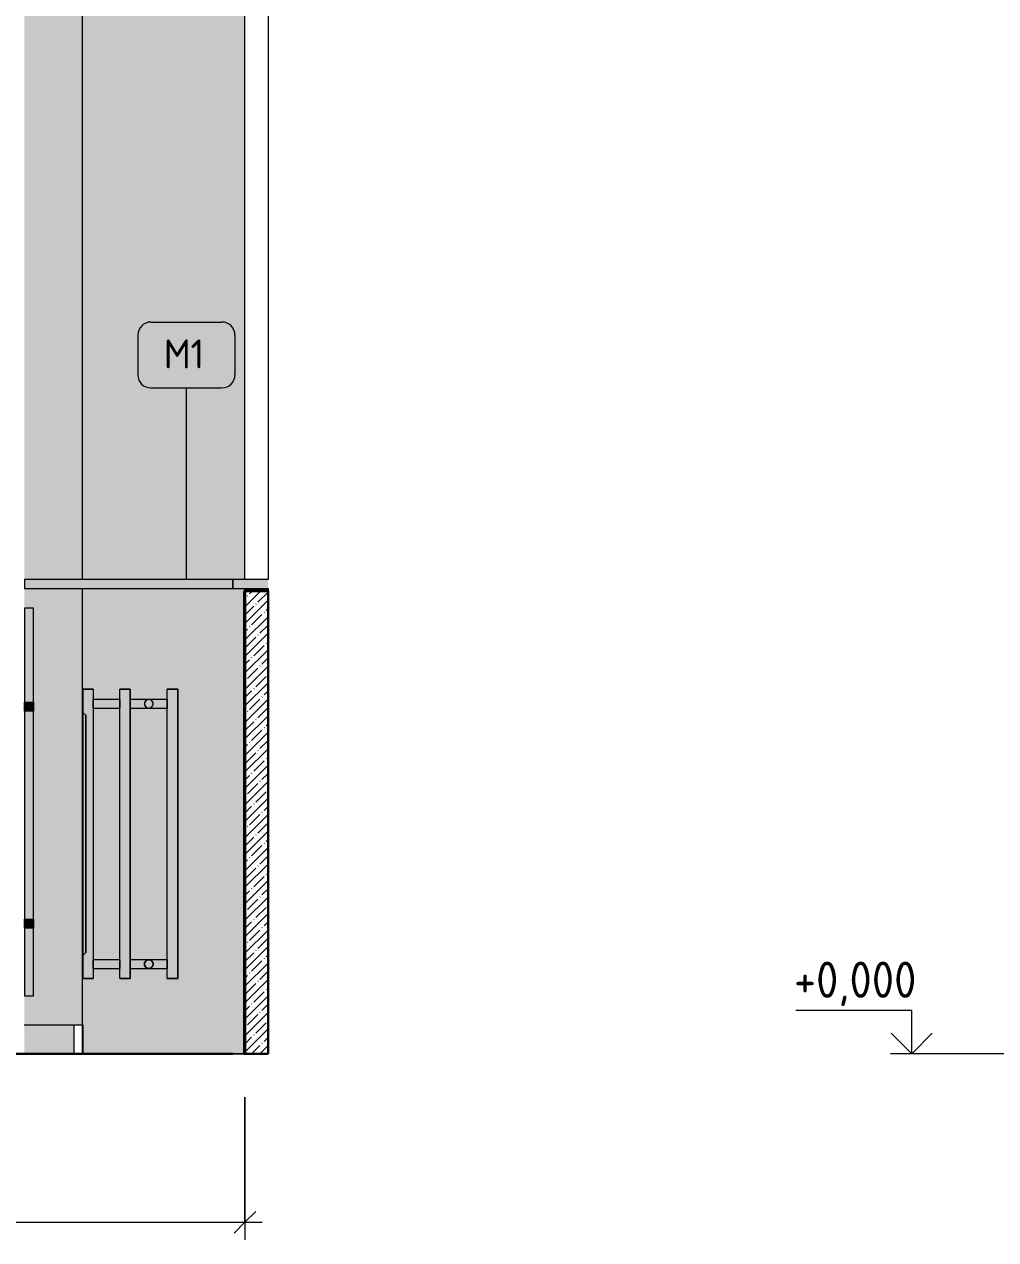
# Model space of a CAD drawing. Header units: millimetres. Extents: x 855 to 55293, y -2351 to 9447.
# Drawn here: x 36456 to 38134, y -321 to 1780 of the extents above; entities that cross this region are included whole.
import ezdxf

# ---------------------------------------------------------------- set-up
doc = ezdxf.new("R2010")
doc.units = ezdxf.units.MM
for name, color, linetype, lineweight in [('A-ANNO-DIMS', 7, 'Continuous', 9), ('A-ANNO-DIMS-25', 7, 'Continuous', 9), ('A-FLOR', 7, 'Continuous', 9), ('A-GENM', 7, 'Continuous', 9), ('A-WALL', 7, 'Continuous', 9), ('A-WALL-PATT', 7, 'Continuous', 9), ('G-ANNO-DIMS', 7, 'Continuous', 9), ('G-ANNO-DIMS-1', 7, 'Continuous', 20), ('I-WALL', 7, 'Continuous', 9), ('M-EQPM', 7, 'Continuous', 9), ('Знаки', 7, 'Continuous', 9), ('Знаки-1', 7, 'Continuous', 18), ('Марки для знаков', 7, 'Continuous', 9)]:
    doc.layers.add(name, color=color, linetype=linetype, lineweight=lineweight)
for name, color, linetype, lineweight, true_color in [('A-FLOR-FNSH-1', 7, 'Continuous', 30, 0x3c3c3c), ('A-WALL-4', 7, 'Continuous', 40, 0x3c3c3c), ('A-WALL-5', 7, 'Continuous', 30, 0x3c3c3c), ('A-WALL-FNSH-3', 7, 'Continuous', 30, 0x3c3c3c), ('I-WALL-1', 7, 'Continuous', 9, 0x787878)]:
    doc.layers.add(name, color=color, linetype=linetype, lineweight=lineweight, true_color=true_color)
doc.layers.add('M-EQPM-1', color=7, linetype='Continuous', lineweight=9, true_color=0xe6e6e6, transparency=0.7)
doc.styles.add('GOST Common_5', font='GOST_Common.ttf', dxfattribs={"height": 50})
doc.styles.add('ISOCPEUR_2', font='isocpeur.ttf', dxfattribs={"width": 0.9, "height": 62.5})
doc.dimstyles.new('ISO-2_5_0_9К_БОЛЬШОЙ_1', dxfattribs={"dimscale": 304.8, "dimtxt": 62.248823, "dimasz": 0.123031, "dimexe": 0.098425, "dimexo": 0.246063, "dimgap": 0, "dimtad": 1, "dimdec": 0, "dimrnd": 10, "dimzin": 0, "dimdsep": 46, "dimtxsty": 'ISOCPEUR_2', "dimblk1": 'OBLIQUE', "dimblk2": 'OBLIQUE', "dimsah": 1, "dimcen": 0.09, "dimdle": 0.098425, "dimazin": 0, "dimtfac": 1, "dimtdec": 4, "dimtix": 1, "dimtmove": 0, "dimatfit": 3, "dimfxl": 1, "dimtvp": 1, "dimtolj": 1, "dimtzin": 0, "dimarcsym": 2})

# ---------------------------------------------------------------- blocks, each defined once
blk = doc.blocks.new('Плинтус - Плинтус темный _ст_школа_-32859015-Развертка 1_10-2')
at = {"layer": 'A-GENM'}
h = blk.add_hatch(color=256, dxfattribs=at)
h.paths.add_polyline_path([(-7034, 0), (-6954, 0), (-6951.1, 50), (-7034, 50), (-7034, 7.8)])
h.paths.add_polyline_path([(-6591.2, 0), (-6591.2, 50), (-6746.9, 50), (-6744, 0), (-6634.6, 0)])
h.paths.add_polyline_path([(-435, 0), (-435, 50), (-521.2, 50), (-521.2, 0)])
for p, q in [((-521.2, 50), (-435, 50)), ((-435, 0), (-521.2, 0))]:
    blk.add_line(p, q, dxfattribs=at)
blk = doc.blocks.new('radiator_prado_classic_z_tip_30_po exemplyaru - Classic Z Тип 30-500-30677900-Развертка 1_10-2')
at = {"layer": 'M-EQPM-1'}
for points in [[(-420, 130), (-402, 130), (-402, 630), (-420, 630), (-420, 590), (-415, 585), (-415, 175), (-420, 170), (-420, 136.1)], [(-356, 130), (-338, 130), (-338, 630), (-356, 630), (-356, 136.1)], [(-274, 130), (-256, 130), (-256, 630), (-274, 630), (-274, 136.1)], [(-420, 170), (-415, 175), (-415, 585), (-420, 590), (-420, 181.6)], [(-300.6, 599.8), (-300.2, 600.3), (-300.6, 599.8)], [(-298.8, 603), (-298.7, 603.8), (-298.8, 603.1)], [(-300.6, 149.8), (-300.2, 150.3), (-300.6, 149.8)], [(-298.8, 153), (-298.7, 153.8), (-298.8, 153.1)]]:
    blk.add_hatch(color=256, dxfattribs=at).paths.add_polyline_path(points)
h = blk.add_hatch(color=256, dxfattribs=at)
h.paths.add_polyline_path([(-402, 605), (-356, 605), (-356, 612.5), (-402, 612.2), (-402, 606.1)])
h.paths.add_polyline_path([(-306, 612.5), (-338, 612.2), (-338, 605), (-313.5, 605), (-313, 607.6), (-312, 609.4), (-310.7, 610.8), (-309.4, 611.6), (-307.7, 612.3), (-307.4, 612.4)])
h.paths.add_polyline_path([(-290.4, 605), (-274, 605), (-274, 612.5), (-307.9, 612.2), (-309.9, 611.4), (-311.4, 610.1), (-312.6, 608.6), (-313.4, 606.1), (-313.2, 605), (-298, 605)])
h = blk.add_hatch(color=256, dxfattribs=at)
h.paths.add_polyline_path([(-298.8, 607), (-298.8, 607), (-298.8, 607)])
h.paths.add_polyline_path([(-299.5, 608.8), (-300.2, 609.7), (-299.5, 608.8)])
h = blk.add_hatch(color=256, dxfattribs=at)
h.paths.add_polyline_path([(-402, 597.5), (-356, 597.8), (-356, 605), (-402, 605), (-402, 597.8)])
h.paths.add_polyline_path([(-307.4, 597.5), (-274, 597.8), (-274, 605), (-338, 605), (-338, 597.5), (-307.9, 597.5)])
h.paths.add_polyline_path([(-313.2, 603), (-313.2, 603.1), (-313.2, 603.1)])
h.paths.add_polyline_path([(-311.4, 599.8), (-312, 600.6), (-311.4, 599.8)])
h = blk.add_hatch(color=256, dxfattribs=at)
h.paths.add_polyline_path([(-312.5, 158.8), (-312, 159.4), (-312.5, 158.8)])
h.paths.add_polyline_path([(-313.2, 157), (-313, 157.6), (-313.2, 157)])
h.paths.add_polyline_path([(-311.3, 155), (-274, 155), (-274, 162.5), (-338, 162.2), (-338, 155), (-311.8, 155)])
h.paths.add_polyline_path([(-402, 155), (-356, 155), (-356, 162.5), (-402, 162.2), (-402, 156.9)])
h = blk.add_hatch(color=256, dxfattribs=at)
h.paths.add_polyline_path([(-299.5, 151.2), (-300.2, 150.3), (-299.5, 151.2)])
h.paths.add_polyline_path([(-298.8, 153), (-298.8, 153), (-298.8, 153)])
h.paths.add_polyline_path([(-313.2, 147.5), (-274, 147.8), (-274, 155), (-338, 155), (-338, 147.5), (-317.6, 147.5)])
h.paths.add_polyline_path([(-372, 147.5), (-356, 147.8), (-356, 155), (-402, 155), (-402, 147.5), (-399.3, 147.5)])
h.paths.add_polyline_path([(-313.2, 153), (-313.2, 153.1), (-313.2, 153)])
h.paths.add_polyline_path([(-311.4, 149.8), (-312, 150.6), (-311.4, 149.8)])
h = blk.add_hatch(color=256, dxfattribs=at)
h.paths.add_polyline_path([(-298.8, 157), (-298.8, 157), (-298.8, 157)])
h.paths.add_polyline_path([(-299.5, 158.8), (-300.2, 159.7), (-299.5, 158.8)])
at = {"layer": 'M-EQPM'}
for p, q in [((-420, 630), (-402, 630)), ((-402, 630), (-420, 630)), ((-420, 130), (-420, 630)), ((-420, 630), (-420, 590)), ((-402, 630), (-402, 612.5)), ((-402, 630), (-402, 130)), ((-356, 612.5), (-402, 612.5)), ((-356, 612.5), (-402, 612.5)), ((-402, 612.5), (-402, 612.2)), ((-402, 605), (-402, 612.5)), ((-402, 612.5), (-402, 605)), ((-402, 611.5), (-402, 612.5)), ((-402, 612.2), (-402, 611.5)), ((-402, 612.2), (-402, 597.8)), ((-402, 611.5), (-402, 605)), ((-402, 610.3), (-402, 611.5)), ((-402, 605), (-402, 610.3)), ((-338, 630), (-356, 630)), ((-356, 630), (-338, 630)), ((-356, 612.5), (-356, 630)), ((-356, 130), (-356, 630)), ((-356, 612.5), (-356, 606.9)), ((-356, 605), (-356, 612.5)), ((-356, 612.5), (-356, 606.9)), ((-356, 605), (-356, 612.5)), ((-356, 597.8), (-356, 612.2)), ((-338, 612.5), (-338, 630)), ((-338, 630), (-338, 130)), ((-274, 612.5), (-338, 612.5)), ((-274, 612.5), (-338, 612.5)), ((-338, 608.8), (-338, 612.5)), ((-338, 612.5), (-338, 611.5)), ((-338, 605), (-338, 612.5)), ((-338, 612.5), (-338, 605)), ((-338, 597.8), (-338, 612.2)), ((-338, 611.5), (-338, 608.8)), ((-256, 630), (-274, 630)), ((-274, 630), (-256, 630)), ((-274, 612.5), (-274, 630)), ((-274, 130), (-274, 630)), ((-274, 612.5), (-274, 605)), ((-274, 605), (-274, 612.5)), ((-274, 612.5), (-274, 605)), ((-274, 605), (-274, 612.5)), ((-274, 597.8), (-274, 612.2)), ((-256, 130), (-256, 630)), ((-256, 630), (-256, 130)), ((-420, 170), (-420, 590)), ((-420, 590), (-420, 170)), ((-420, 170), (-420, 590)), ((-420, 590), (-420, 170)), ((-420, 170), (-420, 590)), ((-420, 590), (-420, 170)), ((-420, 170), (-420, 590)), ((-420, 590), (-420, 170)), ((-420, 170), (-420, 590)), ((-420, 590), (-420, 170)), ((-420, 170), (-420, 590)), ((-420, 590), (-420, 170)), ((-420, 170), (-420, 590)), ((-420, 590), (-420, 170)), ((-420, 170), (-420, 590)), ((-420, 590), (-420, 170)), ((-420, 170), (-420, 590)), ((-420, 590), (-420, 170)), ((-420, 170), (-420, 590)), ((-420, 590), (-420, 170)), ((-420, 170), (-420, 590)), ((-420, 590), (-420, 170)), ((-420, 170), (-420, 590)), ((-420, 590), (-420, 170)), ((-420, 170), (-420, 590)), ((-420, 590), (-420, 170)), ((-420, 170), (-420, 590)), ((-420, 590), (-420, 170)), ((-420, 590), (-420, 170)), ((-420, 590), (-415, 585)), ((-420, 590), (-415, 585)), ((-420, 590), (-415, 585)), ((-420, 590), (-415, 585)), ((-420, 590), (-415, 585)), ((-420, 590), (-415, 585)), ((-420, 590), (-415, 585)), ((-420, 590), (-415, 585)), ((-420, 590), (-415, 585)), ((-420, 590), (-415, 585)), ((-420, 590), (-415, 585)), ((-420, 590), (-415, 585)), ((-420, 590), (-415, 585)), ((-420, 590), (-415, 585)), ((-420, 590), (-415, 585)), ((-420, 590), (-415, 585)), ((-420, 590), (-415, 585)), ((-420, 590), (-415, 585)), ((-420, 590), (-415, 585)), ((-420, 590), (-415, 585)), ((-420, 590), (-415, 585)), ((-420, 590), (-415, 585)), ((-420, 590), (-415, 585)), ((-420, 590), (-415, 585)), ((-420, 590), (-415, 585)), ((-420, 590), (-415, 585)), ((-420, 590), (-415, 585)), ((-420, 590), (-415, 585)), ((-402, 605), (-402, 597.5)), ((-402, 597.5), (-402, 605)), ((-402, 605), (-402, 597.5)), ((-402, 597.5), (-402, 605)), ((-402, 597.5), (-356, 597.5)), ((-402, 597.5), (-356, 597.5)), ((-402, 597.5), (-402, 162.5)), ((-356, 606.9), (-356, 605)), ((-356, 606.9), (-356, 605)), ((-356, 605), (-356, 603.1)), ((-356, 597.5), (-356, 605)), ((-356, 605), (-356, 597.5)), ((-356, 597.5), (-356, 605)), ((-356, 603.1), (-356, 601.3)), ((-356, 601.3), (-356, 597.5)), ((-356, 162.5), (-356, 597.5)), ((-338, 605), (-338, 608.8)), ((-338, 608.8), (-338, 606.9)), ((-338, 606.9), (-338, 605)), ((-338, 597.8), (-338, 605)), ((-338, 605), (-338, 597.5)), ((-338, 597.5), (-338, 605)), ((-338, 605), (-338, 597.5)), ((-338, 597.5), (-338, 597.8)), ((-338, 597.5), (-274, 597.5)), ((-338, 597.5), (-274, 597.5)), ((-338, 162.5), (-338, 597.5)), ((-274, 605), (-274, 601.3)), ((-274, 597.5), (-274, 605)), ((-274, 605), (-274, 598.5)), ((-274, 603.1), (-274, 605)), ((-274, 597.5), (-274, 603.1)), ((-274, 601.3), (-274, 599.7)), ((-274, 599.7), (-274, 597.5)), ((-274, 598.5), (-274, 597.5)), ((-274, 162.5), (-274, 597.5)), ((-415, 175), (-415, 585)), ((-415, 585), (-415, 175)), ((-415, 175), (-415, 585)), ((-415, 585), (-415, 175)), ((-415, 175), (-415, 585)), ((-415, 585), (-415, 175)), ((-415, 175), (-415, 585)), ((-415, 585), (-415, 175)), ((-415, 175), (-415, 585)), ((-415, 585), (-415, 175)), ((-415, 175), (-415, 585)), ((-415, 585), (-415, 175)), ((-415, 175), (-415, 585)), ((-415, 585), (-415, 175)), ((-415, 585), (-415, 175)), ((-415, 175), (-415, 585)), ((-415, 585), (-415, 175)), ((-415, 175), (-415, 585)), ((-415, 585), (-415, 175)), ((-415, 175), (-415, 585)), ((-415, 585), (-415, 175)), ((-415, 175), (-415, 585)), ((-415, 585), (-415, 175)), ((-415, 175), (-415, 585)), ((-415, 585), (-415, 175)), ((-415, 585), (-415, 175)), ((-415, 175), (-415, 585)), ((-415, 585), (-415, 175)), ((-415, 175), (-420, 170)), ((-420, 170), (-415, 175)), ((-415, 175), (-420, 170)), ((-420, 170), (-415, 175)), ((-415, 175), (-420, 170)), ((-420, 170), (-415, 175)), ((-415, 175), (-420, 170)), ((-420, 170), (-415, 175)), ((-415, 175), (-420, 170)), ((-420, 170), (-415, 175)), ((-415, 175), (-420, 170)), ((-420, 170), (-415, 175)), ((-415, 175), (-420, 170)), ((-420, 170), (-415, 175)), ((-415, 175), (-420, 170)), ((-420, 170), (-415, 175)), ((-415, 175), (-420, 170)), ((-420, 170), (-415, 175)), ((-415, 175), (-420, 170)), ((-420, 170), (-415, 175)), ((-415, 175), (-420, 170)), ((-420, 170), (-415, 175)), ((-415, 175), (-420, 170)), ((-420, 170), (-415, 175)), ((-415, 175), (-420, 170)), ((-415, 175), (-420, 170)), ((-415, 175), (-420, 170)), ((-420, 170), (-415, 175)), ((-420, 170), (-420, 130)), ((-356, 162.5), (-402, 162.5)), ((-356, 162.5), (-402, 162.5)), ((-402, 162.5), (-402, 156.9)), ((-402, 155), (-402, 162.5)), ((-402, 162.5), (-402, 161.5)), ((-402, 155), (-402, 162.5)), ((-402, 162.2), (-402, 151.3)), ((-402, 161.5), (-402, 160.3)), ((-402, 160.3), (-402, 156.9)), ((-402, 156.9), (-402, 155)), ((-402, 156.9), (-402, 155)), ((-402, 155), (-402, 147.5)), ((-402, 147.8), (-402, 155)), ((-402, 155), (-402, 148.5)), ((-402, 147.5), (-402, 155)), ((-402, 151.2), (-402, 147.8)), ((-402, 148.5), (-402, 147.5)), ((-402, 147.5), (-402, 147.8)), ((-402, 147.5), (-356, 147.5)), ((-402, 147.5), (-356, 147.5)), ((-402, 147.5), (-402, 130)), ((-356, 162.5), (-356, 161.5)), ((-356, 155), (-356, 162.5)), ((-356, 162.5), (-356, 155)), ((-356, 155), (-356, 162.5)), ((-356, 151.3), (-356, 162.2)), ((-356, 161.5), (-356, 158.7)), ((-356, 158.7), (-356, 155)), ((-356, 155), (-356, 153.1)), ((-356, 151.2), (-356, 155)), ((-356, 155), (-356, 153.1)), ((-356, 147.5), (-356, 155)), ((-356, 153.1), (-356, 151.2)), ((-356, 153.1), (-356, 147.8)), ((-356, 151.2), (-356, 149.7)), ((-356, 149.7), (-356, 151.2)), ((-356, 147.8), (-356, 151.2)), ((-356, 149.7), (-356, 147.5)), ((-356, 147.5), (-356, 149.7)), ((-356, 147.8), (-356, 147.5)), ((-356, 130), (-356, 147.5)), ((-274, 162.5), (-338, 162.5)), ((-274, 162.5), (-338, 162.5)), ((-338, 155), (-338, 162.5)), ((-338, 162.5), (-338, 161.5)), ((-338, 160.3), (-338, 162.5)), ((-338, 162.5), (-338, 155)), ((-338, 151.3), (-338, 162.2)), ((-338, 161.5), (-338, 155)), ((-338, 155), (-338, 160.3)), ((-338, 147.5), (-338, 155)), ((-338, 155), (-338, 148.5)), ((-338, 148.5), (-338, 155)), ((-338, 155), (-338, 147.5)), ((-338, 147.8), (-338, 151.2)), ((-338, 148.5), (-338, 147.5)), ((-338, 147.8), (-338, 148.5)), ((-338, 147.5), (-338, 147.8)), ((-338, 147.5), (-274, 147.5)), ((-338, 147.5), (-274, 147.5)), ((-338, 130), (-338, 147.5)), ((-274, 162.5), (-274, 155)), ((-274, 155), (-274, 162.5)), ((-274, 162.5), (-274, 160.3)), ((-274, 155), (-274, 162.5)), ((-274, 151.3), (-274, 162.2)), ((-274, 160.3), (-274, 155)), ((-274, 155), (-274, 147.5)), ((-274, 147.5), (-274, 155)), ((-274, 155), (-274, 148.5)), ((-274, 147.5), (-274, 155)), ((-274, 147.8), (-274, 151.2)), ((-274, 148.5), (-274, 147.8)), ((-274, 147.8), (-274, 147.5)), ((-274, 130), (-274, 147.5)), ((-420, 130), (-402, 130)), ((-402, 130), (-420, 130)), ((-338, 130), (-356, 130)), ((-356, 130), (-338, 130)), ((-256, 130), (-274, 130)), ((-274, 130), (-256, 130))]:
    blk.add_line(p, q, dxfattribs=at)
for centre, start, end in [((-306, 605), 360, 180), ((-306, 605), 136.3815, 149.937), ((-306, 605), 121.696, 135), ((-306, 605), 117.2608, 120), ((-306, 605), 107.5091, 117.2608), ((-306, 605), 105, 107.5091), ((-306, 605), 72.4909, 105), ((-306, 605), 62.7392, 72.4909), ((-306, 605), 60, 62.7392), ((-306, 605), 45, 58.304), ((-306, 605), 30.063, 43.6185), ((-306, 605), 165, 180), ((-306, 605), 180, 360), ((-306, 605), 180, 195), ((-306, 605), 150, 164.5028), ((-306, 605), 195.4972, 210), ((-306, 605), 210.063, 223.6185), ((-306, 605), 225, 238.304), ((-306, 605), 240, 242.7392), ((-306, 605), 242.7392, 252.4909), ((-306, 605), 252.4909, 287.5091), ((-306, 605), 287.5091, 297.2608), ((-306, 605), 297.2608, 300), ((-306, 605), 301.696, 315), ((-306, 605), 316.3815, 329.937), ((-306, 605), 15.4972, 30), ((-306, 605), 330, 344.5028), ((-306, 605), 9.221, 15), ((-306, 605), 345, 360), ((-306, 605), 0, 8.2098), ((-306, 155), 90, 270), ((-306, 155), 165, 180), ((-306, 155), 180, 195), ((-306, 155), 150, 164.4979), ((-306, 155), 195.5021, 210), ((-306, 155), 136.379, 149.9349), ((-306, 155), 210.0651, 223.621), ((-306, 155), 121.6817, 135), ((-306, 155), 225, 238.3183), ((-306, 155), 117.2823, 120), ((-306, 155), 240, 242.7177), ((-306, 155), 107.4955, 117.2823), ((-306, 155), 242.7177, 252.5045), ((-306, 155), 105.0048, 107.4955), ((-306, 155), 252.5045, 254.9952), ((-306, 155), 90.0045, 103.4293), ((-306, 155), 256.5707, 269.9955), ((-306, 155), 75.0045, 90), ((-306, 155), 270, 90), ((-306, 155), 270, 284.9955), ((-306, 155), 74.2786, 75), ((-306, 155), 285, 287.521), ((-306, 155), 62.7601, 72.479), ((-306, 155), 287.521, 297.2399), ((-306, 155), 60.0048, 62.7601), ((-306, 155), 297.2399, 299.9952), ((-306, 155), 45.0056, 58.2921), ((-306, 155), 301.7079, 314.9944), ((-306, 155), 30.0651, 43.621), ((-306, 155), 316.379, 329.9349), ((-306, 155), 15.5021, 30), ((-306, 155), 330.2807, 344.4979), ((-306, 155), 330, 330.2807), ((-306, 155), 0, 15), ((-306, 155), 345, 360)]:
    blk.add_arc(centre, 7.5, start, end, dxfattribs=at)
for points in [[(-311.4, 610.2), (-311.5, 610.1), (-311.7, 609.8), (-312, 609.5), (-312.3, 609.1), (-312.4, 608.9), (-312.5, 608.8)], [(-311.4, 610.2), (-311.5, 610.1), (-311.7, 609.8), (-312, 609.5), (-312.3, 609.1), (-312.4, 608.9), (-312.5, 608.8)], [(-307.4, 612.4), (-307.9, 612.3), (-308.4, 612.1), (-308.9, 611.9)], [(-306, 612.5), (-306.5, 612.5), (-307, 612.5), (-307.4, 612.4)], [(-304.6, 612.4), (-305, 612.5), (-305.5, 612.5), (-306, 612.5)], [(-303.1, 611.9), (-303.6, 612.1), (-304.1, 612.3), (-304.6, 612.4)], [(-299.5, 608.8), (-299.6, 608.9), (-299.7, 609.1), (-300, 609.5), (-300.3, 609.8), (-300.5, 610.1), (-300.6, 610.2)], [(-299.5, 608.8), (-299.6, 608.9), (-299.7, 609.1), (-300, 609.5), (-300.3, 609.8), (-300.5, 610.1), (-300.6, 610.2)], [(-312.5, 608.8), (-312.6, 608.6), (-312.7, 608.4), (-312.9, 607.9), (-313.1, 607.5), (-313.2, 607.2), (-313.2, 607)], [(-312.5, 608.8), (-312.6, 608.6), (-312.7, 608.4), (-312.9, 607.9), (-313.1, 607.5), (-313.2, 607.2), (-313.2, 607)], [(-313.2, 603), (-313.2, 602.8), (-313.1, 602.5), (-312.9, 602.1), (-312.7, 601.6), (-312.6, 601.4), (-312.5, 601.2)], [(-313.2, 603), (-313.2, 602.8), (-313.1, 602.5), (-312.9, 602.1), (-312.7, 601.6), (-312.6, 601.4), (-312.5, 601.2)], [(-312.5, 601.2), (-312.4, 601.1), (-312.3, 600.9), (-312, 600.5), (-311.7, 600.2), (-311.5, 599.9), (-311.4, 599.8)], [(-312.5, 601.2), (-312.4, 601.1), (-312.3, 600.9), (-312, 600.5), (-311.7, 600.2), (-311.5, 599.9), (-311.4, 599.8)], [(-308.9, 598.1), (-308.4, 597.9), (-307.9, 597.7), (-307.4, 597.6)], [(-307.4, 597.6), (-307, 597.5), (-306.5, 597.5), (-306, 597.5)], [(-306, 597.5), (-305.5, 597.5), (-305, 597.5), (-304.6, 597.6)], [(-304.6, 597.6), (-304.1, 597.7), (-303.6, 597.9), (-303.1, 598.1)], [(-300.6, 599.8), (-300.5, 599.9), (-300.3, 600.2), (-300, 600.5), (-299.7, 600.9), (-299.6, 601.1), (-299.5, 601.2)], [(-300.6, 599.8), (-300.5, 599.9), (-300.3, 600.2), (-300, 600.5), (-299.7, 600.9), (-299.6, 601.1), (-299.5, 601.2)], [(-298.8, 607), (-298.8, 607.2), (-298.9, 607.5), (-299.1, 607.9), (-299.3, 608.4), (-299.4, 608.6), (-299.5, 608.8)], [(-298.8, 607), (-298.8, 607.2), (-298.9, 607.5), (-299.1, 607.9), (-299.3, 608.4), (-299.4, 608.6), (-299.5, 608.8)], [(-299.5, 601.2), (-299.4, 601.4), (-299.3, 601.6), (-299.1, 602.1), (-298.9, 602.5), (-298.8, 602.8), (-298.8, 603)], [(-299.5, 601.2), (-299.4, 601.4), (-299.3, 601.6), (-299.1, 602.1), (-298.9, 602.5), (-298.8, 602.8), (-298.8, 603)], [(-298.5, 605), (-298.5, 605.3), (-298.5, 605.7), (-298.6, 606)], [(-313.2, 157), (-313.2, 157.2), (-313.1, 157.5), (-312.9, 157.9), (-312.7, 158.4), (-312.6, 158.6), (-312.5, 158.8)], [(-312.5, 158.8), (-312.6, 158.6), (-312.7, 158.4), (-312.9, 157.9), (-313.1, 157.5), (-313.2, 157.2), (-313.2, 157)], [(-311.4, 149.8), (-311.5, 149.9), (-311.7, 150.2), (-312, 150.5), (-312.3, 150.9), (-312.5, 151.2), (-312.7, 151.6), (-312.9, 152.1), (-313.1, 152.5), (-313.2, 152.8), (-313.2, 153)], [(-313.2, 153), (-313.2, 152.8), (-313.1, 152.5), (-312.9, 152.1), (-312.7, 151.6), (-312.5, 151.2), (-312.3, 150.9), (-312, 150.5), (-311.7, 150.2), (-311.5, 149.9), (-311.4, 149.8)], [(-312.5, 158.8), (-312.4, 158.9), (-312.3, 159.1), (-312, 159.5), (-311.7, 159.8), (-311.5, 160.1), (-311.4, 160.2)], [(-311.4, 160.2), (-311.5, 160.1), (-311.7, 159.8), (-312, 159.5), (-312.3, 159.1), (-312.4, 158.9), (-312.5, 158.8)], [(-307.4, 162.4), (-307.9, 162.3), (-308.4, 162.1), (-308.9, 161.9)], [(-308.9, 148.1), (-308.4, 147.9), (-307.9, 147.7), (-307.4, 147.6)], [(-306, 162.5), (-306.5, 162.5), (-307, 162.5), (-307.4, 162.4)], [(-307.4, 147.6), (-307, 147.5), (-306.5, 147.5), (-306, 147.5)], [(-304.6, 162.4), (-305, 162.5), (-305.5, 162.5), (-306, 162.5)], [(-306, 147.5), (-305.5, 147.5), (-305, 147.5), (-304.6, 147.6)], [(-303.1, 161.9), (-303.6, 162.1), (-304.1, 162.3), (-304.6, 162.4)], [(-304.6, 147.6), (-304.1, 147.7), (-303.6, 147.9), (-303.1, 148.1)], [(-300.6, 160.2), (-300.5, 160.1), (-300.3, 159.8), (-300, 159.5), (-299.7, 159.1), (-299.6, 158.9), (-299.5, 158.8)], [(-299.5, 158.8), (-299.6, 158.9), (-299.7, 159.1), (-300, 159.5), (-300.3, 159.8), (-300.5, 160.1), (-300.6, 160.2)], [(-299.5, 151.2), (-299.6, 151.1), (-299.7, 150.9), (-300, 150.5), (-300.3, 150.2), (-300.5, 149.9), (-300.6, 149.8)], [(-300.6, 149.8), (-300.5, 149.9), (-300.3, 150.2), (-300, 150.5), (-299.7, 150.9), (-299.6, 151.1), (-299.5, 151.2)], [(-299.5, 158.8), (-299.4, 158.6), (-299.3, 158.4), (-299.1, 157.9), (-298.9, 157.5), (-298.8, 157.2), (-298.8, 157)], [(-298.8, 157), (-298.8, 157.2), (-298.9, 157.5), (-299.1, 157.9), (-299.3, 158.4), (-299.4, 158.6), (-299.5, 158.8)], [(-298.8, 153), (-298.8, 152.8), (-298.9, 152.5), (-299.1, 152.1), (-299.3, 151.6), (-299.4, 151.4), (-299.5, 151.2)], [(-299.5, 151.2), (-299.4, 151.4), (-299.3, 151.6), (-299.1, 152.1), (-298.9, 152.5), (-298.8, 152.8), (-298.8, 153)]]:
    blk.add_open_spline(points, degree=3, dxfattribs=at)
for points, knots in [([(-306, 612.5), (-306.5, 612.5), (-307.4, 612.4), (-308.6, 612.1), (-309.4, 611.7), (-309.9, 611.4), (-310.2, 611.2), (-310.5, 611), (-310.8, 610.7), (-311.1, 610.5), (-311.3, 610.3), (-311.4, 610.2)], [0, 0, 0, 0, 0.1428571, 0.2857143, 0.3571429, 0.3928571, 0.4285714, 0.4642857, 0.5, 0.5357143, 0.5714286, 0.5714286, 0.5714286, 0.5714286]), ([(-310.2, 611.2), (-310.3, 611.1), (-310.5, 611), (-310.8, 610.7), (-311.1, 610.5), (-311.2, 610.4), (-311.3, 610.3)], [0.4285714, 0.4285714, 0.4285714, 0.4285714, 0.4642857, 0.5, 0.5357143, 0.5520145, 0.5520145, 0.5520145, 0.5520145]), ([(-308.9, 611.9), (-309.1, 611.8), (-309.4, 611.7), (-309.9, 611.4), (-310.1, 611.3), (-310.2, 611.2)], [0.2857143, 0.2857143, 0.2857143, 0.2857143, 0.3571429, 0.3928571, 0.4285714, 0.4285714, 0.4285714, 0.4285714]), ([(-300.6, 610.2), (-300.7, 610.3), (-300.9, 610.5), (-301.3, 610.8), (-301.7, 611.1), (-302.1, 611.4), (-302.6, 611.7), (-303.4, 612.1), (-304.6, 612.4), (-305.5, 612.5), (-306, 612.5)], [0.4285714, 0.4285714, 0.4285714, 0.4285714, 0.4642857, 0.5, 0.5714286, 0.6071429, 0.6428571, 0.7142857, 0.8571429, 1, 1, 1, 1]), ([(-301.8, 611.2), (-301.9, 611.3), (-302.1, 611.4), (-302.6, 611.7), (-302.9, 611.8), (-303.1, 611.9)], [0.5714286, 0.5714286, 0.5714286, 0.5714286, 0.6071429, 0.6428571, 0.7142857, 0.7142857, 0.7142857, 0.7142857]), ([(-300.7, 610.3), (-300.8, 610.4), (-300.9, 610.5), (-301.2, 610.7), (-301.4, 610.9), (-301.5, 611)], [0.44798555, 0.44798555, 0.44798555, 0.44798555, 0.46428571, 0.5, 0.54033489, 0.54033489, 0.54033489, 0.54033489]), ([(-313.2, 607), (-313.3, 606.8), (-313.3, 606.5), (-313.5, 605.9), (-313.5, 605.3), (-313.5, 605)], [0.8571429, 0.8571429, 0.8571429, 0.8571429, 0.8928571, 0.9285714, 1, 1, 1, 1]), ([(-313.2, 607), (-313.3, 606.8), (-313.3, 606.5), (-313.5, 605.9), (-313.5, 605.3), (-313.5, 605)], [0.8571429, 0.8571429, 0.8571429, 0.8571429, 0.8928571, 0.9285714, 1, 1, 1, 1]), ([(-313.5, 605), (-313.5, 604.7), (-313.5, 604.1), (-313.3, 603.5), (-313.3, 603.2), (-313.2, 603)], [0, 0, 0, 0, 0.0714286, 0.1071429, 0.1428571, 0.1428571, 0.1428571, 0.1428571]), ([(-313.5, 605), (-313.5, 604.7), (-313.5, 604.1), (-313.3, 603.5), (-313.3, 603.2), (-313.2, 603)], [0, 0, 0, 0, 0.0714286, 0.1071429, 0.1428571, 0.1428571, 0.1428571, 0.1428571]), ([(-311.4, 599.8), (-311.3, 599.7), (-311.1, 599.5), (-310.7, 599.2), (-310.3, 598.9), (-309.9, 598.6), (-309.4, 598.3), (-308.6, 597.9), (-307.4, 597.6), (-306.5, 597.5), (-306, 597.5)], [0.4285714, 0.4285714, 0.4285714, 0.4285714, 0.4642857, 0.5, 0.5714286, 0.6071429, 0.6428571, 0.7142857, 0.8571429, 1, 1, 1, 1]), ([(-311.3, 599.7), (-311.2, 599.6), (-311.1, 599.5), (-310.7, 599.2), (-310.4, 598.9), (-310.2, 598.8)], [0.4479855, 0.4479855, 0.4479855, 0.4479855, 0.4642857, 0.5, 0.5714286, 0.5714286, 0.5714286, 0.5714286]), ([(-310.2, 598.8), (-310.1, 598.7), (-309.9, 598.6), (-309.4, 598.3), (-309.1, 598.2), (-308.9, 598.1)], [0.5714286, 0.5714286, 0.5714286, 0.5714286, 0.6071429, 0.6428571, 0.7142857, 0.7142857, 0.7142857, 0.7142857]), ([(-306, 597.5), (-305.5, 597.5), (-304.6, 597.6), (-303.4, 597.9), (-302.6, 598.3), (-302.1, 598.6), (-301.8, 598.8), (-301.5, 599), (-301.2, 599.3), (-300.9, 599.5), (-300.7, 599.7), (-300.6, 599.8)], [0, 0, 0, 0, 0.1428571, 0.2857143, 0.3571429, 0.3928571, 0.4285714, 0.4642857, 0.5, 0.5357143, 0.5714286, 0.5714286, 0.5714286, 0.5714286]), ([(-303.1, 598.1), (-302.9, 598.2), (-302.6, 598.3), (-302.1, 598.6), (-301.9, 598.7), (-301.8, 598.8)], [0.2857143, 0.2857143, 0.2857143, 0.2857143, 0.3571429, 0.3928571, 0.4285714, 0.4285714, 0.4285714, 0.4285714]), ([(-301.5, 599), (-301.4, 599.1), (-301.2, 599.3), (-300.9, 599.5), (-300.8, 599.6), (-300.7, 599.7)], [0.46428571, 0.46428571, 0.46428571, 0.46428571, 0.5, 0.53571429, 0.55201445, 0.55201445, 0.55201445, 0.55201445]), ([(-298.5, 605), (-298.5, 605.3), (-298.5, 605.9), (-298.7, 606.5), (-298.7, 606.8), (-298.8, 607)], [0, 0, 0, 0, 0.0714286, 0.1071429, 0.1428571, 0.1428571, 0.1428571, 0.1428571]), ([(-298.6, 606.2), (-298.6, 606.3), (-298.7, 606.6), (-298.7, 606.8), (-298.8, 607)], [0.0851518, 0.0851518, 0.0851518, 0.0851518, 0.10714286, 0.14285714, 0.14285714, 0.14285714, 0.14285714]), ([(-298.8, 603), (-298.7, 603.2), (-298.7, 603.5), (-298.5, 604.1), (-298.5, 604.7), (-298.5, 605)], [0.8571429, 0.8571429, 0.8571429, 0.8571429, 0.8928571, 0.9285714, 1, 1, 1, 1]), ([(-298.8, 603), (-298.7, 603.2), (-298.7, 603.5), (-298.5, 604.1), (-298.5, 604.7), (-298.5, 605)], [0.8571429, 0.8571429, 0.8571429, 0.8571429, 0.8928571, 0.9285714, 1, 1, 1, 1]), ([(-313.5, 155), (-313.5, 155.3), (-313.5, 155.9), (-313.3, 156.5), (-313.3, 156.8), (-313.2, 157)], [0, 0, 0, 0, 0.0714286, 0.1071429, 0.1428571, 0.1428571, 0.1428571, 0.1428571]), ([(-313.2, 157), (-313.3, 156.8), (-313.3, 156.5), (-313.5, 155.9), (-313.5, 155.3), (-313.5, 155)], [0.8571429, 0.8571429, 0.8571429, 0.8571429, 0.8928571, 0.9285714, 1, 1, 1, 1]), ([(-313.2, 153), (-313.3, 153.2), (-313.3, 153.5), (-313.5, 154.1), (-313.5, 154.7), (-313.5, 155)], [0.8571429, 0.8571429, 0.8571429, 0.8571429, 0.8928571, 0.9285714, 1, 1, 1, 1]), ([(-313.5, 155), (-313.5, 154.7), (-313.5, 154.1), (-313.3, 153.5), (-313.3, 153.2), (-313.2, 153)], [0, 0, 0, 0, 0.0714286, 0.1071429, 0.1428571, 0.1428571, 0.1428571, 0.1428571]), ([(-311.4, 160.2), (-311.3, 160.3), (-311.2, 160.5), (-310.7, 160.8), (-310.3, 161.1), (-309.9, 161.4), (-309.4, 161.7), (-308.6, 162.1), (-307.4, 162.4), (-306.5, 162.5), (-306, 162.5)], [0.4285714, 0.4285714, 0.4285714, 0.4285714, 0.4642857, 0.5, 0.5714286, 0.6071429, 0.6428571, 0.7142857, 0.8571429, 1, 1, 1, 1]), ([(-306, 147.5), (-306.5, 147.5), (-307.4, 147.6), (-308.6, 147.9), (-309.4, 148.3), (-309.9, 148.6), (-310.2, 148.8), (-310.5, 149), (-310.8, 149.3), (-311.2, 149.5), (-311.3, 149.7), (-311.4, 149.8)], [0, 0, 0, 0, 0.1428571, 0.2857143, 0.3571429, 0.3928571, 0.4285714, 0.4642857, 0.5, 0.5357143, 0.5714286, 0.5714286, 0.5714286, 0.5714286]), ([(-310.2, 161.2), (-310.3, 161.1), (-310.5, 161), (-310.8, 160.7), (-311.1, 160.5), (-311.2, 160.4), (-311.3, 160.3)], [0.4285714, 0.4285714, 0.4285714, 0.4285714, 0.4642857, 0.5, 0.5357143, 0.5520145, 0.5520145, 0.5520145, 0.5520145]), ([(-311.3, 149.7), (-311.2, 149.6), (-311.1, 149.5), (-310.7, 149.2), (-310.4, 148.9), (-310.2, 148.8)], [0.4479855, 0.4479855, 0.4479855, 0.4479855, 0.4642857, 0.5, 0.5714286, 0.5714286, 0.5714286, 0.5714286]), ([(-308.9, 161.9), (-309.1, 161.8), (-309.4, 161.7), (-309.9, 161.4), (-310.1, 161.3), (-310.2, 161.2)], [0.2857143, 0.2857143, 0.2857143, 0.2857143, 0.3571429, 0.3928571, 0.4285714, 0.4285714, 0.4285714, 0.4285714]), ([(-310.2, 148.8), (-310.1, 148.7), (-309.9, 148.6), (-309.4, 148.3), (-309.1, 148.2), (-308.9, 148.1)], [0.5714286, 0.5714286, 0.5714286, 0.5714286, 0.6071429, 0.6428571, 0.7142857, 0.7142857, 0.7142857, 0.7142857]), ([(-306, 162.5), (-305.5, 162.5), (-304.6, 162.4), (-303.4, 162.1), (-302.6, 161.7), (-302.1, 161.4), (-301.8, 161.2), (-301.5, 161), (-301.2, 160.7), (-300.8, 160.5), (-300.7, 160.3), (-300.6, 160.2)], [0, 0, 0, 0, 0.1428571, 0.2857143, 0.3571429, 0.3928571, 0.4285714, 0.4642857, 0.5, 0.5357143, 0.5714286, 0.5714286, 0.5714286, 0.5714286]), ([(-299.5, 151.2), (-299.6, 151.1), (-299.7, 150.9), (-300, 150.5), (-300.3, 150.2), (-300.6, 149.8), (-300.8, 149.5), (-301.3, 149.2), (-301.7, 148.9), (-302.1, 148.6), (-302.6, 148.3), (-303.4, 147.9), (-304.6, 147.6), (-305.5, 147.5), (-306, 147.5)], [0.2857143, 0.2857143, 0.2857143, 0.2857143, 0.3214286, 0.3571429, 0.3928571, 0.4285714, 0.4642857, 0.5, 0.5714286, 0.6071429, 0.6428571, 0.7142857, 0.8571429, 1, 1, 1, 1]), ([(-300.6, 149.8), (-300.7, 149.7), (-300.8, 149.5), (-301.3, 149.2), (-301.7, 148.9), (-302.1, 148.6), (-302.6, 148.3), (-303.4, 147.9), (-304.6, 147.6), (-305.5, 147.5), (-306, 147.5)], [0.4285714, 0.4285714, 0.4285714, 0.4285714, 0.4642857, 0.5, 0.5714286, 0.6071429, 0.6428571, 0.7142857, 0.8571429, 1, 1, 1, 1]), ([(-301.8, 161.2), (-301.9, 161.3), (-302.1, 161.4), (-302.6, 161.7), (-302.9, 161.8), (-303.1, 161.9)], [0.5714286, 0.5714286, 0.5714286, 0.5714286, 0.6071429, 0.6428571, 0.7142857, 0.7142857, 0.7142857, 0.7142857]), ([(-303.1, 148.1), (-302.9, 148.2), (-302.6, 148.3), (-302.1, 148.6), (-301.9, 148.7), (-301.8, 148.8)], [0.2857143, 0.2857143, 0.2857143, 0.2857143, 0.3571429, 0.3928571, 0.4285714, 0.4285714, 0.4285714, 0.4285714]), ([(-300.7, 160.3), (-300.8, 160.4), (-300.9, 160.5), (-301.2, 160.7), (-301.4, 160.9), (-301.5, 161)], [0.44798555, 0.44798555, 0.44798555, 0.44798555, 0.46428571, 0.5, 0.54033489, 0.54033489, 0.54033489, 0.54033489]), ([(-301.5, 149), (-301.4, 149.1), (-301.2, 149.3), (-300.9, 149.5), (-300.8, 149.6), (-300.7, 149.7)], [0.46428571, 0.46428571, 0.46428571, 0.46428571, 0.5, 0.53571429, 0.55201445, 0.55201445, 0.55201445, 0.55201445]), ([(-299.5, 151.2), (-299.4, 151.4), (-299.3, 151.6), (-299.1, 152.1), (-298.9, 152.5), (-298.8, 153), (-298.7, 153.5), (-298.5, 154.1), (-298.5, 154.7), (-298.5, 155)], [0.7142857, 0.7142857, 0.7142857, 0.7142857, 0.75, 0.7857143, 0.8214286, 0.8571429, 0.8928571, 0.9285714, 1, 1, 1, 1]), ([(-298.8, 157), (-298.7, 156.8), (-298.7, 156.5), (-298.5, 155.9), (-298.5, 155.3), (-298.5, 155)], [0.8571429, 0.8571429, 0.8571429, 0.8571429, 0.8928571, 0.9285714, 1, 1, 1, 1]), ([(-298.5, 155), (-298.5, 155.3), (-298.5, 155.9), (-298.7, 156.5), (-298.7, 156.8), (-298.8, 157)], [0, 0, 0, 0, 0.0714286, 0.1071429, 0.1428571, 0.1428571, 0.1428571, 0.1428571]), ([(-298.5, 155), (-298.5, 154.7), (-298.5, 154.1), (-298.7, 153.5), (-298.7, 153.2), (-298.8, 153)], [0, 0, 0, 0, 0.0714286, 0.1071429, 0.1428571, 0.1428571, 0.1428571, 0.1428571]), ([(-298.8, 153), (-298.7, 153.2), (-298.7, 153.5), (-298.5, 154.1), (-298.5, 154.7), (-298.5, 155)], [0.8571429, 0.8571429, 0.8571429, 0.8571429, 0.8928571, 0.9285714, 1, 1, 1, 1])]:
    blk.add_open_spline(points, degree=3, knots=knots, dxfattribs=at)
blk = doc.blocks.new('Плинтус - Плинтус темный _ст_школа_-32859016-Развертка 1_10-2')
at = {"layer": 'A-GENM'}
for p, q in [((-435, 50), (-421, 50)), ((-435, 0), (-435, 50)), ((-420, 50), (-420, 0))]:
    blk.add_line(p, q, dxfattribs=at)
blk = doc.blocks.new('Зашивка радиатора_ с перфорацией М1 - Зашивка радиатора_ с перфорацией М1-30929141-Развертка 1_10-2')
at = {"layer": 'Знаки'}
for points in [[(-520.9, 804), (-161, 804), (-161, 820), (-520.9, 820)], [(-99.8, 804), (-100, 820), (-161, 820), (-161, 804), (-100, 804)], [(-508.2, 600), (-504.9, 600), (-504.9, 607.9), (-520.9, 607.9), (-520.9, 600)], [(-504.9, 592.1), (-504.9, 600), (-520.9, 600), (-520.9, 592.1), (-508.2, 592.1)], [(-508.2, 225), (-504.9, 225), (-504.9, 232.9), (-520.9, 232.9), (-520.9, 225)], [(-504.9, 217.1), (-504.9, 225), (-520.9, 225), (-520.9, 217.1), (-508.2, 217.1)]]:
    blk.add_hatch(color=256, dxfattribs=at).paths.add_polyline_path(points)
h = blk.add_hatch(color=256, dxfattribs=at)
h.paths.add_polyline_path([(-520.9, 100), (-504.9, 100), (-504.9, 217.1), (-520.9, 217.1), (-520.9, 121)])
h.paths.add_polyline_path([(-520.9, 232.9), (-504.9, 232.9), (-504.9, 592.1), (-520.9, 592.1), (-520.9, 242.2)])
h.paths.add_polyline_path([(-520.9, 607.9), (-504.9, 607.9), (-504.9, 770), (-520.9, 770), (-520.9, 636.4)])
for p, q in [((-520.9, 600), (-520.9, 607.9)), ((-520.9, 592.1), (-520.9, 600)), ((-504.9, 607.9), (-504.9, 600)), ((-504.9, 600), (-504.9, 592.1)), ((-520.9, 225), (-520.9, 232.9)), ((-504.9, 232.9), (-504.9, 225)), ((-520.9, 217.1), (-520.9, 225)), ((-504.9, 225), (-504.9, 217.1))]:
    blk.add_line(p, q, dxfattribs=at)
at = {"layer": 'Знаки-1'}
for p, q in [((-161, 820), (-520.9, 820)), ((-520.9, 820), (-520.9, 804)), ((-99.8, 820), (-161, 820)), ((-161, 820), (-161, 804)), ((-161, 804), (-161, 820)), ((-520.9, 804), (-161, 804)), ((-161, 804), (-99.8, 804)), ((-520.9, 770), (-520.9, 607.9)), ((-504.9, 770), (-520.9, 770)), ((-504.9, 607.9), (-504.9, 770)), ((-520.9, 607.9), (-504.9, 607.9)), ((-520.9, 592.1), (-520.9, 232.9)), ((-504.9, 592.1), (-520.9, 592.1)), ((-504.9, 232.9), (-504.9, 592.1)), ((-520.9, 232.9), (-504.9, 232.9)), ((-520.9, 217.1), (-520.9, 100)), ((-504.9, 217.1), (-520.9, 217.1)), ((-504.9, 100), (-504.9, 217.1)), ((-520.9, 100), (-504.9, 100))]:
    blk.add_line(p, q, dxfattribs=at)
blk = doc.blocks.new('DIMBLOCK33-Развертка 1_10-2')
at = {"layer": 'A-ANNO-DIMS-25'}
for p, q in [((29927.4, -75), (29927.4, -321.4)), ((29927.4, -291.4), (29927.4, -75.1)), ((36837.4, -75), (36837.4, -321.4)), ((36837.4, -291.4), (36837.4, -75.1)), ((29897.4, -291.4), (36867.4, -291.4))]:
    blk.add_line(p, q, dxfattribs=at)
at = {"layer": 'A-ANNO-DIMS-25', "lineweight": 20}
for p, q in [((29927.4, -291.4), (29946.2, -272.7)), ((36837.4, -291.4), (36856.2, -272.7)), ((29927.4, -291.4), (29908.7, -310.2)), ((36837.4, -291.4), (36818.7, -310.2))]:
    blk.add_line(p, q, dxfattribs=at)
at = {"layer": 'A-ANNO-DIMS-25', "color": 0, "insert": (33308.8, -209.8), "char_height": 62.5, "width": 176.691, "attachment_point": 1, "line_spacing_factor": 1.149209, "style": 'ISOCPEUR_2'}
blk.add_mtext('6910', dxfattribs=at)
blk = doc.blocks.new('_Oblique')
at = {"color": 0, "linetype": 'ByBlock', "lineweight": -2}
blk.add_line((-0.5, -0.5), (0.5, 0.5), dxfattribs=at)
blk = doc.blocks.new('Марка_Знаки - В прямоуг_Наименование краткое-30718135-Развертка 1_10-2')
at = {"layer": 'Марки для знаков'}
for p, q in [((-302.3, 1264.8), (-179.6, 1264.8)), ((-324.8, 1242.3), (-324.8, 1173.3)), ((-157.1, 1242.3), (-157.1, 1173.5)), ((-302.5, 1151), (-179.6, 1151))]:
    blk.add_line(p, q, dxfattribs=at)
for centre, radius, start, end in [((-302.3, 1242.3), 22.5, 90, 180), ((-179.6, 1242.3), 22.5, 0, 90), ((-302.5, 1173.3), 22.3, 180, 270), ((-179.6, 1173.5), 22.5, 270, 0)]:
    blk.add_arc(centre, radius, start, end, dxfattribs=at)
blk = doc.blocks.new('Высотные отметки - Стрелка_Верх-17668718-Развертка 1_10-3')
at = {"layer": 'G-ANNO-DIMS'}
for p, q in [((-38461.4, 3525), (-38661.4, 3525)), ((-38461.4, 3450), (-38461.4, 3525)), ((-38423.5, 3450), (-38498.4, 3450))]:
    blk.add_line(p, q, dxfattribs=at)
at = {"layer": 'G-ANNO-DIMS-1'}
for q in [(-38496.7, 3485.4), (-38426, 3485.4)]:
    blk.add_line((-38461.4, 3450), q, dxfattribs=at)

msp = doc.modelspace()

# ---------------------------------------------------------------- hatches: boundary and pattern name
at = {"layer": 'A-WALL-PATT'}
h = msp.add_hatch(color=256, dxfattribs=at)
h.paths.add_polyline_path([(36556.4, 50), (36556.4, 804), (36456.5, 804), (36456.5, 820), (36556.4, 820), (36556.4, 3400), (36456.4, 3400), (36456.4, 3450), (29928.4, 3450), (29928.4, 50), (30026.3, 50), (30033.7, 181.6), (30038.4, 270), (30218.4, 270), (30230.5, 50), (30386.2, 50), (30386.2, 2060), (36456.2, 2060), (36456.2, 50), (36542.4, 50)])
h.paths.add_polyline_path([(36456.5, 100), (36456.5, 770), (36472.5, 770), (36472.5, 100)])
h.paths.add_polyline_path([(35716.4, 2159), (35716.4, 2241), (35798.4, 2241), (35798.4, 2159), (35732.9, 2159)])
h.paths.add_polyline_path([(35766.9, 2197.5), (35768.2, 2197.8), (35769.1, 2198.7), (35769.4, 2200), (35769.1, 2201.2), (35768.2, 2202.2), (35766.9, 2202.5), (35765.7, 2202.2), (35764.8, 2201.2), (35764.4, 2200), (35764.8, 2198.7), (35765.8, 2197.8), (35766.3, 2197.6)])
h.paths.add_polyline_path([(35747.9, 2197.5), (35749.2, 2197.8), (35750.1, 2198.7), (35750.4, 2200), (35750.1, 2201.2), (35749.2, 2202.2), (35747.9, 2202.5), (35746.7, 2202.2), (35745.8, 2201.2), (35745.4, 2200), (35745.8, 2198.7), (35746.8, 2197.8), (35747.3, 2197.6)])
h = msp.add_hatch(color=256, dxfattribs=at)
h.paths.add_polyline_path([(36577.4, 0), (36836.4, 0), (36836.4, 800), (36837.4, 800), (36837.4, 804), (36556.4, 804), (36556.4, 0), (36557.4, 0)])
h.paths.add_polyline_path([(36575.4, 130), (36557.4, 130), (36557.4, 630), (36575.4, 630), (36575.4, 612.5), (36621.4, 612.5), (36621.4, 630), (36639.4, 630), (36639.4, 612.5), (36703.4, 612.5), (36703.4, 630), (36721.4, 630), (36721.4, 130), (36703.4, 130), (36703.4, 147.5), (36639.4, 147.5), (36639.4, 130), (36621.4, 130), (36621.4, 147.5), (36575.4, 147.5), (36575.4, 136.1)])
h.paths.add_polyline_path([(36671.4, 162.5), (36675.2, 162.5), (36703.4, 162.5), (36703.4, 597.5), (36639.4, 597.5), (36639.4, 162.5), (36670, 162.5)])
h.paths.add_polyline_path([(36605.4, 162.5), (36621.4, 162.5), (36621.4, 597.5), (36575.4, 597.5), (36575.4, 162.5), (36578.1, 162.5)])
h.paths.add_polyline_path([(36726.4, 820), (36837.4, 820), (36837.4, 3300), (36836.4, 3300), (36836.4, 3400), (36556.4, 3400), (36556.7, 820), (36725.4, 820)])
at = {"layer": 'I-WALL'}
h = msp.add_hatch(color=256, dxfattribs=at)
h.paths.add_polyline_path([(36837.4, -0.1), (36837.4, 0), (36837.4, -0.1)])
h.paths.add_polyline_path([(36557.4, 3470), (36857.4, 3470), (36857.4, 3880), (31388.3, 3880), (31388.3, 3850), (31088.3, 3850), (31088.3, 3880), (30508.3, 3880), (30508.3, 3850), (30208.3, 3850), (30208.3, 3880), (29907.4, 3880), (29907.4, 3470), (36556.4, 3470)])
h = msp.add_hatch(color=256, dxfattribs=at)
h.paths.add_polyline_path([(36877.4, 800), (36877.7, 800), (36877.4, 804)])
h.paths.add_polyline_path([(36877.4, 820), (36877.7, 820), (36877.4, 848.6)])
at = {"layer": 'I-WALL-1'}
h = msp.add_hatch(dxfattribs=at)
h.set_pattern_fill('FP_15', color=256, style=0, pattern_type=2)
h.set_pattern_definition([(45, (36977.416, 0), (-14.256, 14.256), []), (45, (36991.672, 0), (-14.256, 14.256), [25.202, -5.04, 0.8382, -4.202])])
h.paths.add_polyline_path([(36877.7, -0.3), (36877.4, 800), (36837.4, 800), (36837.4, -0.1), (36857.4, -0.3)])

# ---------------------------------------------------------------- linework, layer by layer
at = {"layer": 'A-FLOR'}
for p, q in [((36857.4, -0.1), (29907.2, -0.1)), ((36857.4, -0.3), (36857.4, -0.1))]:
    msp.add_line(p, q, dxfattribs=at)
at = {"layer": 'A-FLOR-FNSH-1'}
for p, q in [((36817.4, 0), (29928.4, 0)), ((36817.4, -0.3), (36817.4, 0))]:
    msp.add_line(p, q, dxfattribs=at)
at = {"layer": 'A-WALL'}
msp.add_line((36837.4, 800), (36837.4, 0), dxfattribs=at)
at = {"layer": 'A-WALL-4'}
for p, q in [((36877.7, 800), (36837.4, 800)), ((36837.4, 800), (36837.4, -0.3))]:
    msp.add_line(p, q, dxfattribs=at)
at = {"layer": 'A-WALL-5'}
for p, q in [((36837.4, 800), (36837.4, 800)), ((36877.4, 0), (36877.4, 800)), ((36837.4, 0), (36877.4, 0))]:
    msp.add_line(p, q, dxfattribs=at)
at = {"layer": 'A-WALL-FNSH-3'}
for p, q in [((36837.4, 800), (36836.4, 800)), ((36836.4, 800), (36836.4, 0)), ((36836.4, 0), (36837.4, 0))]:
    msp.add_line(p, q, dxfattribs=at)
at = {"layer": 'G-ANNO-DIMS'}
msp.add_line((38295.1, 0), (37989.5, 0), dxfattribs=at)
at = {"layer": 'I-WALL'}
for p, q in [((36556.4, 3400), (36556.4, 820)), ((36837.4, 820), (36837.4, 3300)), ((36877.4, 3280), (36877.4, 820)), ((36556.4, 804), (36556.4, 0)), ((36837.4, 800), (36837.4, 804)), ((36877.4, 804), (36877.4, 800)), ((36817.4, 0), (36836.4, 0))]:
    msp.add_line(p, q, dxfattribs=at)
at = {"layer": 'Марки для знаков'}
msp.add_line((36736.4, 820), (36736.4, 1151), dxfattribs=at)

# ---------------------------------------------------------------- block references
at = {"layer": 'A-GENM'}
for name in ['Плинтус - Плинтус темный _ст_школа_-32859015-Развертка 1_10-2', 'Плинтус - Плинтус темный _ст_школа_-32859016-Развертка 1_10-2']:
    msp.add_blockref(name, (36977.4, 0), dxfattribs=at)
at = {"layer": 'G-ANNO-DIMS'}
msp.add_blockref('Высотные отметки - Стрелка_Верх-17668718-Развертка 1_10-3', (76450.9, -3450), dxfattribs=at)
at = {"layer": 'M-EQPM'}
msp.add_blockref('radiator_prado_classic_z_tip_30_po exemplyaru - Classic Z Тип 30-500-30677900-Развертка 1_10-2', (36977.4, 0), dxfattribs=at)
at = {"layer": 'Знаки'}
msp.add_blockref('Зашивка радиатора_ с перфорацией М1 - Зашивка радиатора_ с перфорацией М1-30929141-Развертка 1_10-2', (36977.4, 0), dxfattribs=at)
at = {"layer": 'Марки для знаков'}
msp.add_blockref('Марка_Знаки - В прямоуг_Наименование краткое-30718135-Развертка 1_10-2', (36977.4, 0), dxfattribs=at)

# ---------------------------------------------------------------- texts
at = {"layer": 'Марки для знаков', "char_height": 50, "attachment_point": 1, "style": 'GOST Common_5'}
for s, insert, width in [('\\fGOST Common|b0|i0|c204|p34|;М', (36697.2, 1234.7), 56.118), ('\\fGOST Common|b0|i0|c204|p34|;1', (36743.5, 1234.7), 30.063)]:
    msp.add_mtext(s, dxfattribs=dict(at, insert=insert, width=width))

# ---------------------------------------------------------------- dimensions: what is measured, and where the dimension line sits
at = {"layer": 'A-ANNO-DIMS'}
dim = msp.add_linear_dim(base=(36837.4, -291.4), p1=(29927.4, 0), p2=(36837.4, 0), dimstyle='ISO-2_5_0_9К_БОЛЬШОЙ_1', override={"dimpost": '<>', "dimfxl": 6910.000005}, dxfattribs=at)
dim.commit()
dim.dimension.update_dxf_attribs({"geometry": 'DIMBLOCK33-Развертка 1_10-2', "text_midpoint": (33382.4, -260.2)})

# ---------------------------------------------------------------- next in the draw order: texts
at = {"layer": 'G-ANNO-DIMS', "insert": (37785.9, 159.2), "char_height": 62.5, "width": 254.705, "attachment_point": 1, "line_spacing_factor": 1.149209, "style": 'ISOCPEUR_2', "bg_fill": 3, "box_fill_scale": 1.25, "bg_fill_color": 256, "bg_fill_true_color": 13158600, "bg_fill_transparency": 0}
msp.add_mtext('+0,000', dxfattribs=at)

doc.saveas('drawing.dxf')
